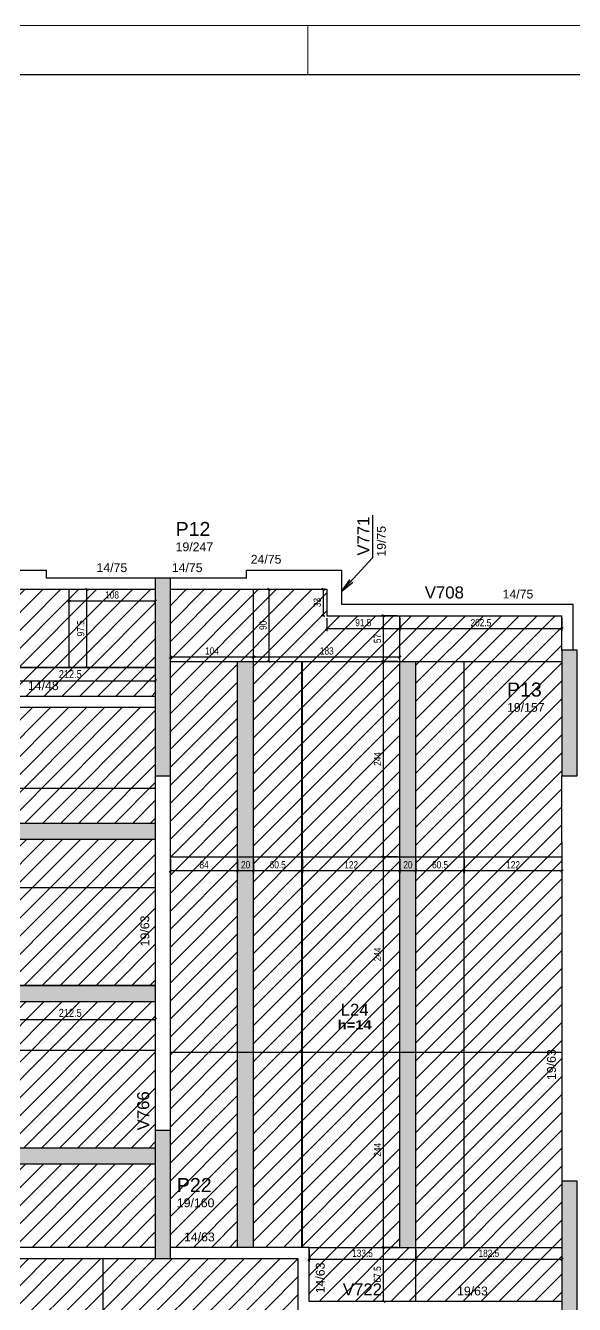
# Model space of a CAD drawing. Extents: x 4150 to 8661, y -614 to 3008.
# Drawn here: x 6053 to 6740, y 1410 to 3008 of the extents above; entities that cross this region are included whole.
import ezdxf

# ---------------------------------------------------------------- set-up
doc = ezdxf.new("R2010")
doc.units = 0
doc.header["$PDMODE"] = 34
for name, color, linetype in [('COTA', 241, 'Continuous'), ('MTH-COTAS7', 31, 'Continuous'), ('MTH-DIM-PILAR', 3, 'Continuous'), ('MTH-DIM-VIGA', 3, 'Continuous'), ('MTH-FACE-VIGA', 7, 'Continuous'), ('MTH-PILAR-SEGUE', 5, 'Continuous'), ('MTH-SOMBRA25', 253, 'Continuous'), ('MTH-TIT1-PILAR', 5, 'Continuous'), ('MTH-TIT1-VIGA', 5, 'Continuous'), ('MTH-TXT-NEGRITO', 5, 'Continuous'), ('Painéis', 200, 'Continuous')]:
    doc.layers.add(name, color=color, linetype=linetype)
doc.layers.add('FOLHA', color=255, linetype='Continuous', lineweight=5)
doc.layers.add('Hachura', color=251, linetype='Continuous', lineweight=9)
doc.styles.add('COTA TECNICA', font='techl___.ttf', dxfattribs={"height": 10})
doc.styles.add('COTA TECNICA-50', font='techl___.ttf', dxfattribs={"height": 9})
doc.styles.add('TQS_ARIAL', font='arial.ttf')
doc.styles.add('TQS_ARIAL_BLACK', font='ariblk.ttf')
doc.dimstyles.new('COTA PAINEL-50', dxfattribs={"dimtxt": 9, "dimasz": 3, "dimexe": 3, "dimexo": 3, "dimgap": 3, "dimtad": 1, "dimdec": 1, "dimzin": 12, "dimdsep": 46, "dimtxsty": 'COTA TECNICA-50', "dimblk1": 'OBLIQUE', "dimblk2": 'OBLIQUE', "dimsah": 1, "dimcen": 0.9, "dimclrd": 4, "dimclre": 4, "dimclrt": 240, "dimadec": 1, "dimazin": 3, "dimtfac": 1, "dimtdec": 1, "dimtmove": 0, "dimatfit": 3, "dimfxl": 1, "dimtolj": 1, "dimtzin": 12, "dimarcsym": 0})
doc.dimstyles.new('PAINEL', dxfattribs={"dimtxt": 10, "dimasz": 3, "dimexe": 3, "dimexo": 3, "dimgap": 3, "dimtad": 1, "dimdec": 1, "dimzin": 12, "dimdsep": 46, "dimtxsty": 'COTA TECNICA', "dimblk1": 'OBLIQUE', "dimblk2": 'OBLIQUE', "dimsah": 1, "dimcen": 0.9, "dimclrd": 4, "dimclre": 4, "dimclrt": 240, "dimadec": 1, "dimazin": 3, "dimtfac": 1, "dimtdec": 1, "dimtmove": 0, "dimatfit": 3, "dimfxl": 1, "dimtolj": 1, "dimtzin": 12, "dimarcsym": 0})

# ---------------------------------------------------------------- blocks, each defined once
blk = doc.blocks.new('_Oblique')
at = {"color": 0, "linetype": 'ByBlock', "lineweight": -2}
blk.add_line((-0.5, -0.5), (0.5, 0.5), dxfattribs=at)
blk = doc.blocks.new('*D1550')
at = {"layer": 'COTA', "color": 4, "lineweight": -2, "transparency": 16777216}
for p, q in [((6003.1, 1785), (6003.1, 1763.3)), ((6215.6, 1785), (6215.6, 1763.3)), ((6003.1, 1766.3), (6215.6, 1766.3))]:
    blk.add_line(p, q, dxfattribs=at)
at = {"layer": 'Defpoints', "color": 0, "transparency": 16777216}
for p in [(6003.1, 1788), (6215.6, 1788), (6215.6, 1766.3)]:
    blk.add_point(p, dxfattribs=at)
at = {"layer": 'COTA', "color": 4, "lineweight": -2, "transparency": 16777216, "xscale": 3, "yscale": 3, "zscale": 3, "rotation": 180}
blk.add_blockref('_Oblique', (6003.1, 1766.3), dxfattribs=at)
at = {"layer": 'COTA', "color": 4, "lineweight": -2, "transparency": 16777216, "xscale": 3, "yscale": 3, "zscale": 3}
blk.add_blockref('_Oblique', (6215.6, 1766.3), dxfattribs=at)
at = {"layer": 'COTA', "color": 240, "transparency": 16777216, "insert": (6109.3, 1774.4), "char_height": 10, "attachment_point": 5, "style": 'COTA TECNICA'}
blk.add_mtext('\\A1;212.5', dxfattribs=at)
blk = doc.blocks.new('*D1545')
at = {"layer": 'COTA', "color": 4, "lineweight": -2, "transparency": 16777216}
for p, q in [((6107.6, 2300.5), (6107.6, 2285.8)), ((6215.6, 2300.5), (6215.6, 2285.8)), ((6215.6, 2288.8), (6107.6, 2288.8))]:
    blk.add_line(p, q, dxfattribs=at)
at = {"layer": 'Defpoints', "color": 0, "transparency": 16777216}
for p in [(6107.6, 2303.5), (6215.6, 2303.5), (6107.6, 2288.8)]:
    blk.add_point(p, dxfattribs=at)
at = {"layer": 'COTA', "color": 4, "lineweight": -2, "transparency": 16777216, "xscale": 3, "yscale": 3, "zscale": 3, "rotation": 180}
blk.add_blockref('_Oblique', (6107.6, 2288.8), dxfattribs=at)
at = {"layer": 'COTA', "color": 4, "lineweight": -2, "transparency": 16777216, "xscale": 3, "yscale": 3, "zscale": 3}
blk.add_blockref('_Oblique', (6215.6, 2288.8), dxfattribs=at)
at = {"layer": 'COTA', "color": 240, "transparency": 16777216, "insert": (6161.6, 2296.5), "char_height": 9, "attachment_point": 5, "style": 'COTA TECNICA-50'}
blk.add_mtext('\\A1;108', dxfattribs=at)
blk = doc.blocks.new('*D1546')
at = {"layer": 'COTA', "color": 4, "lineweight": -2, "transparency": 16777216}
for p, q in [((6110.6, 2303.5), (6133.1, 2303.5)), ((6130.1, 2206), (6130.1, 2303.5)), ((6110.6, 2206), (6133.1, 2206))]:
    blk.add_line(p, q, dxfattribs=at)
at = {"layer": 'Defpoints', "color": 0, "transparency": 16777216}
for p in [(6107.6, 2303.5), (6130.1, 2303.5), (6107.6, 2206)]:
    blk.add_point(p, dxfattribs=at)
at = {"layer": 'COTA', "color": 4, "lineweight": -2, "transparency": 16777216, "xscale": 3, "yscale": 3, "zscale": 3}
for p, rotation in [((6130.1, 2303.5), 90), ((6130.1, 2206), 270)]:
    blk.add_blockref('_Oblique', p, dxfattribs=dict(at, rotation=rotation))
at = {"layer": 'COTA', "color": 240, "transparency": 16777216, "insert": (6122.5, 2254.8), "char_height": 9, "attachment_point": 5, "rotation": 90, "style": 'COTA TECNICA-50'}
blk.add_mtext('\\A1;97.5', dxfattribs=at)
blk = doc.blocks.new('*D1555')
at = {"layer": 'COTA', "color": 4, "lineweight": -2, "transparency": 16777216}
for p, q in [((6003.1, 2202.5), (6003.1, 2186.3)), ((6003.1, 2189.3), (6215.6, 2189.3)), ((6215.6, 2202.5), (6215.6, 2186.3))]:
    blk.add_line(p, q, dxfattribs=at)
at = {"layer": 'Defpoints', "color": 0, "transparency": 16777216}
for p in [(6003.1, 2205.5), (6215.6, 2205.5), (6215.6, 2189.3)]:
    blk.add_point(p, dxfattribs=at)
at = {"layer": 'COTA', "color": 4, "lineweight": -2, "transparency": 16777216, "xscale": 3, "yscale": 3, "zscale": 3, "rotation": 180}
blk.add_blockref('_Oblique', (6003.1, 2189.3), dxfattribs=at)
at = {"layer": 'COTA', "color": 4, "lineweight": -2, "transparency": 16777216, "xscale": 3, "yscale": 3, "zscale": 3}
blk.add_blockref('_Oblique', (6215.6, 2189.3), dxfattribs=at)
at = {"layer": 'COTA', "color": 240, "transparency": 16777216, "insert": (6109.3, 2197.5), "char_height": 10, "attachment_point": 5, "style": 'COTA TECNICA'}
blk.add_mtext('\\A1;212.5', dxfattribs=at)
blk = doc.blocks.new('*D1570')
at = {"layer": 'COTA', "color": 4, "lineweight": -2, "transparency": 16777216}
for p, q in [((6602.1, 1966.5), (6602.1, 1948.8)), ((6724.1, 1966.5), (6724.1, 1948.8)), ((6724.1, 1951.8), (6602.1, 1951.8))]:
    blk.add_line(p, q, dxfattribs=at)
at = {"layer": 'Defpoints', "color": 0, "transparency": 16777216}
for p in [(6602.1, 1969.5), (6724.1, 1969.5), (6602.1, 1951.8)]:
    blk.add_point(p, dxfattribs=at)
at = {"layer": 'COTA', "color": 4, "lineweight": -2, "transparency": 16777216, "xscale": 3, "yscale": 3, "zscale": 3, "rotation": 180}
blk.add_blockref('_Oblique', (6602.1, 1951.8), dxfattribs=at)
at = {"layer": 'COTA', "color": 4, "lineweight": -2, "transparency": 16777216, "xscale": 3, "yscale": 3, "zscale": 3}
blk.add_blockref('_Oblique', (6724.1, 1951.8), dxfattribs=at)
at = {"layer": 'COTA', "color": 240, "transparency": 16777216, "insert": (6663.1, 1959.4), "char_height": 9, "attachment_point": 5, "style": 'COTA TECNICA-50'}
blk.add_mtext('\\A1;122', dxfattribs=at)
blk = doc.blocks.new('*D1571')
at = {"layer": 'COTA', "color": 4, "lineweight": -2, "transparency": 16777216}
for p, q in [((6541.6, 1966.5), (6541.6, 1948.8)), ((6602.1, 1966.5), (6602.1, 1948.8)), ((6602.1, 1951.8), (6541.6, 1951.8))]:
    blk.add_line(p, q, dxfattribs=at)
at = {"layer": 'Defpoints', "color": 0, "transparency": 16777216}
for p in [(6541.6, 1969.5), (6602.1, 1969.5), (6541.6, 1951.8)]:
    blk.add_point(p, dxfattribs=at)
at = {"layer": 'COTA', "color": 4, "lineweight": -2, "transparency": 16777216, "xscale": 3, "yscale": 3, "zscale": 3, "rotation": 180}
blk.add_blockref('_Oblique', (6541.6, 1951.8), dxfattribs=at)
at = {"layer": 'COTA', "color": 4, "lineweight": -2, "transparency": 16777216, "xscale": 3, "yscale": 3, "zscale": 3}
blk.add_blockref('_Oblique', (6602.1, 1951.8), dxfattribs=at)
at = {"layer": 'COTA', "color": 240, "transparency": 16777216, "insert": (6571.8, 1959.4), "char_height": 9, "attachment_point": 5, "style": 'COTA TECNICA-50'}
blk.add_mtext('\\A1;60.5', dxfattribs=at)
blk = doc.blocks.new('*D1572')
at = {"layer": 'COTA', "color": 4, "lineweight": -2, "transparency": 16777216}
for p, q in [((6521.6, 1966.5), (6521.6, 1948.8)), ((6541.6, 1966.5), (6541.6, 1948.8)), ((6541.6, 1951.8), (6521.6, 1951.8))]:
    blk.add_line(p, q, dxfattribs=at)
at = {"layer": 'Defpoints', "color": 0, "transparency": 16777216}
for p in [(6521.6, 1969.5), (6541.6, 1969.5), (6521.6, 1951.8)]:
    blk.add_point(p, dxfattribs=at)
at = {"layer": 'COTA', "color": 4, "lineweight": -2, "transparency": 16777216, "xscale": 3, "yscale": 3, "zscale": 3, "rotation": 180}
blk.add_blockref('_Oblique', (6521.6, 1951.8), dxfattribs=at)
at = {"layer": 'COTA', "color": 4, "lineweight": -2, "transparency": 16777216, "xscale": 3, "yscale": 3, "zscale": 3}
blk.add_blockref('_Oblique', (6541.6, 1951.8), dxfattribs=at)
at = {"layer": 'COTA', "color": 240, "transparency": 16777216, "insert": (6531.6, 1959.4), "char_height": 9, "attachment_point": 5, "style": 'COTA TECNICA-50'}
blk.add_mtext('\\A1;20', dxfattribs=at)
blk = doc.blocks.new('*D1573')
at = {"layer": 'COTA', "color": 4, "lineweight": -2, "transparency": 16777216}
for p, q in [((6399.6, 1966.5), (6399.6, 1948.8)), ((6521.6, 1966.5), (6521.6, 1948.8)), ((6521.6, 1951.8), (6399.6, 1951.8))]:
    blk.add_line(p, q, dxfattribs=at)
at = {"layer": 'Defpoints', "color": 0, "transparency": 16777216}
for p in [(6399.6, 1969.5), (6521.6, 1969.5), (6399.6, 1951.8)]:
    blk.add_point(p, dxfattribs=at)
at = {"layer": 'COTA', "color": 4, "lineweight": -2, "transparency": 16777216, "xscale": 3, "yscale": 3, "zscale": 3, "rotation": 180}
blk.add_blockref('_Oblique', (6399.6, 1951.8), dxfattribs=at)
at = {"layer": 'COTA', "color": 4, "lineweight": -2, "transparency": 16777216, "xscale": 3, "yscale": 3, "zscale": 3}
blk.add_blockref('_Oblique', (6521.6, 1951.8), dxfattribs=at)
at = {"layer": 'COTA', "color": 240, "transparency": 16777216, "insert": (6460.6, 1959.4), "char_height": 9, "attachment_point": 5, "style": 'COTA TECNICA-50'}
blk.add_mtext('\\A1;122', dxfattribs=at)
blk = doc.blocks.new('*D1574')
at = {"layer": 'COTA', "color": 4, "lineweight": -2, "transparency": 16777216}
for p, q in [((6338.6, 1966.5), (6338.6, 1948.8)), ((6399.1, 1966.5), (6399.1, 1948.8)), ((6399.1, 1951.8), (6338.6, 1951.8))]:
    blk.add_line(p, q, dxfattribs=at)
at = {"layer": 'Defpoints', "color": 0, "transparency": 16777216}
for p in [(6338.6, 1969.5), (6399.1, 1969.5), (6338.6, 1951.8)]:
    blk.add_point(p, dxfattribs=at)
at = {"layer": 'COTA', "color": 4, "lineweight": -2, "transparency": 16777216, "xscale": 3, "yscale": 3, "zscale": 3, "rotation": 180}
blk.add_blockref('_Oblique', (6338.6, 1951.8), dxfattribs=at)
at = {"layer": 'COTA', "color": 4, "lineweight": -2, "transparency": 16777216, "xscale": 3, "yscale": 3, "zscale": 3}
blk.add_blockref('_Oblique', (6399.1, 1951.8), dxfattribs=at)
at = {"layer": 'COTA', "color": 240, "transparency": 16777216, "insert": (6368.8, 1959.4), "char_height": 9, "attachment_point": 5, "style": 'COTA TECNICA-50'}
blk.add_mtext('\\A1;60.5', dxfattribs=at)
blk = doc.blocks.new('*D1575')
at = {"layer": 'COTA', "color": 4, "lineweight": -2, "transparency": 16777216}
for p, q in [((6318.6, 1966.5), (6318.6, 1948.8)), ((6338.6, 1966.5), (6338.6, 1948.8)), ((6338.6, 1951.8), (6318.6, 1951.8))]:
    blk.add_line(p, q, dxfattribs=at)
at = {"layer": 'Defpoints', "color": 0, "transparency": 16777216}
for p in [(6318.6, 1969.5), (6338.6, 1969.5), (6318.6, 1951.8)]:
    blk.add_point(p, dxfattribs=at)
at = {"layer": 'COTA', "color": 4, "lineweight": -2, "transparency": 16777216, "xscale": 3, "yscale": 3, "zscale": 3, "rotation": 180}
blk.add_blockref('_Oblique', (6318.6, 1951.8), dxfattribs=at)
at = {"layer": 'COTA', "color": 4, "lineweight": -2, "transparency": 16777216, "xscale": 3, "yscale": 3, "zscale": 3}
blk.add_blockref('_Oblique', (6338.6, 1951.8), dxfattribs=at)
at = {"layer": 'COTA', "color": 240, "transparency": 16777216, "insert": (6328.6, 1959.4), "char_height": 9, "attachment_point": 5, "style": 'COTA TECNICA-50'}
blk.add_mtext('\\A1;20', dxfattribs=at)
blk = doc.blocks.new('*D1576')
at = {"layer": 'COTA', "color": 4, "lineweight": -2, "transparency": 16777216}
for p, q in [((6234.6, 1966.5), (6234.6, 1948.8)), ((6318.6, 1966.5), (6318.6, 1948.8)), ((6318.6, 1951.8), (6234.6, 1951.8))]:
    blk.add_line(p, q, dxfattribs=at)
at = {"layer": 'Defpoints', "color": 0, "transparency": 16777216}
for p in [(6234.6, 1969.5), (6318.6, 1969.5), (6234.6, 1951.8)]:
    blk.add_point(p, dxfattribs=at)
at = {"layer": 'COTA', "color": 4, "lineweight": -2, "transparency": 16777216, "xscale": 3, "yscale": 3, "zscale": 3, "rotation": 180}
blk.add_blockref('_Oblique', (6234.6, 1951.8), dxfattribs=at)
at = {"layer": 'COTA', "color": 4, "lineweight": -2, "transparency": 16777216, "xscale": 3, "yscale": 3, "zscale": 3}
blk.add_blockref('_Oblique', (6318.6, 1951.8), dxfattribs=at)
at = {"layer": 'COTA', "color": 240, "transparency": 16777216, "insert": (6276.6, 1959.4), "char_height": 9, "attachment_point": 5, "style": 'COTA TECNICA-50'}
blk.add_mtext('\\A1;84', dxfattribs=at)
blk = doc.blocks.new('*D1577')
at = {"layer": 'COTA', "color": 4, "lineweight": -2, "transparency": 16777216}
for p, q in [((6430.1, 2267.5), (6430.1, 2251.2)), ((6521.6, 2254.2), (6430.1, 2254.2)), ((6521.6, 2267.5), (6521.6, 2251.2))]:
    blk.add_line(p, q, dxfattribs=at)
at = {"layer": 'Defpoints', "color": 0, "transparency": 16777216}
for p in [(6430.1, 2270.5), (6521.6, 2270.5), (6430.1, 2254.2)]:
    blk.add_point(p, dxfattribs=at)
at = {"layer": 'COTA', "color": 4, "lineweight": -2, "transparency": 16777216, "xscale": 3, "yscale": 3, "zscale": 3, "rotation": 180}
blk.add_blockref('_Oblique', (6430.1, 2254.2), dxfattribs=at)
at = {"layer": 'COTA', "color": 4, "lineweight": -2, "transparency": 16777216, "xscale": 3, "yscale": 3, "zscale": 3}
blk.add_blockref('_Oblique', (6521.6, 2254.2), dxfattribs=at)
at = {"layer": 'COTA', "color": 240, "transparency": 16777216, "insert": (6475.8, 2261.9), "char_height": 9, "attachment_point": 5, "style": 'COTA TECNICA-50'}
blk.add_mtext('\\A1;91.5', dxfattribs=at)
blk = doc.blocks.new('*D1578')
at = {"layer": 'COTA', "color": 4, "lineweight": -2, "transparency": 16777216}
for p, q in [((6427.1, 2303.5), (6422.9, 2303.5)), ((6425.9, 2270.5), (6425.9, 2303.5)), ((6427.1, 2270.5), (6422.9, 2270.5))]:
    blk.add_line(p, q, dxfattribs=at)
at = {"layer": 'Defpoints', "color": 0, "transparency": 16777216}
for p in [(6425.9, 2303.5), (6430.1, 2303.5), (6430.1, 2270.5)]:
    blk.add_point(p, dxfattribs=at)
at = {"layer": 'COTA', "color": 4, "lineweight": -2, "transparency": 16777216, "xscale": 3, "yscale": 3, "zscale": 3}
for p, rotation in [((6425.9, 2303.5), 90), ((6425.9, 2270.5), 270)]:
    blk.add_blockref('_Oblique', p, dxfattribs=dict(at, rotation=rotation))
at = {"layer": 'COTA', "color": 240, "transparency": 16777216, "insert": (6418.2, 2287), "char_height": 9, "attachment_point": 5, "rotation": 90, "style": 'COTA TECNICA-50'}
blk.add_mtext('\\A1;33', dxfattribs=at)
blk = doc.blocks.new('*D1579')
at = {"layer": 'COTA', "color": 4, "lineweight": -2, "transparency": 16777216}
for p, q in [((6521.6, 2267.5), (6521.6, 2251.2)), ((6724.1, 2254.2), (6521.6, 2254.2)), ((6724.1, 2267.5), (6724.1, 2251.2))]:
    blk.add_line(p, q, dxfattribs=at)
at = {"layer": 'Defpoints', "color": 0, "transparency": 16777216}
for p in [(6521.6, 2270.5), (6724.1, 2270.5), (6521.6, 2254.2)]:
    blk.add_point(p, dxfattribs=at)
at = {"layer": 'COTA', "color": 4, "lineweight": -2, "transparency": 16777216, "xscale": 3, "yscale": 3, "zscale": 3, "rotation": 180}
blk.add_blockref('_Oblique', (6521.6, 2254.2), dxfattribs=at)
at = {"layer": 'COTA', "color": 4, "lineweight": -2, "transparency": 16777216, "xscale": 3, "yscale": 3, "zscale": 3}
blk.add_blockref('_Oblique', (6724.1, 2254.2), dxfattribs=at)
at = {"layer": 'COTA', "color": 240, "transparency": 16777216, "insert": (6622.8, 2261.8), "char_height": 9, "attachment_point": 5, "style": 'COTA TECNICA-50'}
blk.add_mtext('\\A1;202.5', dxfattribs=at)
blk = doc.blocks.new('*D1580')
at = {"layer": 'COTA', "color": 4, "lineweight": -2, "transparency": 16777216}
for p, q in [((6518.6, 1481.5), (6498.1, 1481.5)), ((6501.1, 1414), (6501.1, 1481.5)), ((6538.6, 1414), (6498.1, 1414))]:
    blk.add_line(p, q, dxfattribs=at)
at = {"layer": 'Defpoints', "color": 0, "transparency": 16777216}
for p in [(6501.1, 1481.5), (6521.6, 1481.5), (6541.6, 1414)]:
    blk.add_point(p, dxfattribs=at)
at = {"layer": 'COTA', "color": 4, "lineweight": -2, "transparency": 16777216, "xscale": 3, "yscale": 3, "zscale": 3}
for p, rotation in [((6501.1, 1481.5), 90), ((6501.1, 1414), 270)]:
    blk.add_blockref('_Oblique', p, dxfattribs=dict(at, rotation=rotation))
at = {"layer": 'COTA', "color": 240, "transparency": 16777216, "insert": (6493.5, 1447.8), "char_height": 9, "attachment_point": 5, "rotation": 90, "style": 'COTA TECNICA-50'}
blk.add_mtext('\\A1;67.5', dxfattribs=at)
blk = doc.blocks.new('*D1581')
at = {"layer": 'COTA', "color": 4, "lineweight": -2, "transparency": 16777216}
for p, q in [((6502, 1725.5), (6498.1, 1725.5)), ((6501.1, 1481.5), (6501.1, 1725.5)), ((6518.6, 1481.5), (6498.1, 1481.5))]:
    blk.add_line(p, q, dxfattribs=at)
at = {"layer": 'Defpoints', "color": 0, "transparency": 16777216}
for p in [(6501.1, 1725.5), (6505, 1725.5), (6521.6, 1481.5)]:
    blk.add_point(p, dxfattribs=at)
at = {"layer": 'COTA', "color": 4, "lineweight": -2, "transparency": 16777216, "xscale": 3, "yscale": 3, "zscale": 3}
for p, rotation in [((6501.1, 1725.5), 90), ((6501.1, 1481.5), 270)]:
    blk.add_blockref('_Oblique', p, dxfattribs=dict(at, rotation=rotation))
at = {"layer": 'COTA', "color": 240, "transparency": 16777216, "insert": (6493.5, 1603.5), "char_height": 9, "attachment_point": 5, "rotation": 90, "style": 'COTA TECNICA-50'}
blk.add_mtext('\\A1;244', dxfattribs=at)
blk = doc.blocks.new('*D1582')
at = {"layer": 'COTA', "color": 4, "lineweight": -2, "transparency": 16777216}
for p, q in [((6518.6, 1969.5), (6498.1, 1969.5)), ((6501.1, 1725.5), (6501.1, 1969.5)), ((6502, 1725.5), (6498.1, 1725.5))]:
    blk.add_line(p, q, dxfattribs=at)
at = {"layer": 'Defpoints', "color": 0, "transparency": 16777216}
for p in [(6501.1, 1969.5), (6521.6, 1969.5), (6505, 1725.5)]:
    blk.add_point(p, dxfattribs=at)
at = {"layer": 'COTA', "color": 4, "lineweight": -2, "transparency": 16777216, "xscale": 3, "yscale": 3, "zscale": 3}
for p, rotation in [((6501.1, 1969.5), 90), ((6501.1, 1725.5), 270)]:
    blk.add_blockref('_Oblique', p, dxfattribs=dict(at, rotation=rotation))
at = {"layer": 'COTA', "color": 240, "transparency": 16777216, "insert": (6493.5, 1847.5), "char_height": 9, "attachment_point": 5, "rotation": 90, "style": 'COTA TECNICA-50'}
blk.add_mtext('\\A1;244', dxfattribs=at)
blk = doc.blocks.new('*D1583')
at = {"layer": 'COTA', "color": 4, "lineweight": -2, "transparency": 16777216}
for p, q in [((6518.6, 2213.5), (6498.1, 2213.5)), ((6501.1, 1969.5), (6501.1, 2213.5)), ((6518.6, 1969.5), (6498.1, 1969.5))]:
    blk.add_line(p, q, dxfattribs=at)
at = {"layer": 'Defpoints', "color": 0, "transparency": 16777216}
for p in [(6501.1, 2213.5), (6521.6, 2213.5), (6521.6, 1969.5)]:
    blk.add_point(p, dxfattribs=at)
at = {"layer": 'COTA', "color": 4, "lineweight": -2, "transparency": 16777216, "xscale": 3, "yscale": 3, "zscale": 3}
for p, rotation in [((6501.1, 2213.5), 90), ((6501.1, 1969.5), 270)]:
    blk.add_blockref('_Oblique', p, dxfattribs=dict(at, rotation=rotation))
at = {"layer": 'COTA', "color": 240, "transparency": 16777216, "insert": (6493.5, 2091.5), "char_height": 9, "attachment_point": 5, "rotation": 90, "style": 'COTA TECNICA-50'}
blk.add_mtext('\\A1;244', dxfattribs=at)
blk = doc.blocks.new('*D1584')
at = {"layer": 'COTA', "color": 4, "lineweight": -2, "transparency": 16777216}
for p, q in [((6518.6, 2270.5), (6498.1, 2270.5)), ((6501.1, 2213.5), (6501.1, 2270.5)), ((6518.6, 2213.5), (6498.1, 2213.5))]:
    blk.add_line(p, q, dxfattribs=at)
at = {"layer": 'Defpoints', "color": 0, "transparency": 16777216}
for p in [(6501.1, 2270.5), (6521.6, 2270.5), (6521.6, 2213.5)]:
    blk.add_point(p, dxfattribs=at)
at = {"layer": 'COTA', "color": 4, "lineweight": -2, "transparency": 16777216, "xscale": 3, "yscale": 3, "zscale": 3}
for p, rotation in [((6501.1, 2270.5), 90), ((6501.1, 2213.5), 270)]:
    blk.add_blockref('_Oblique', p, dxfattribs=dict(at, rotation=rotation))
at = {"layer": 'COTA', "color": 240, "transparency": 16777216, "insert": (6493.5, 2242), "char_height": 9, "attachment_point": 5, "rotation": 90, "style": 'COTA TECNICA-50'}
blk.add_mtext('\\A1;57', dxfattribs=at)
blk = doc.blocks.new('*D1585')
at = {"layer": 'COTA', "color": 4, "lineweight": -2, "transparency": 16777216}
for p, q in [((6541.6, 1478.5), (6541.6, 1463.5)), ((6724.1, 1478.5), (6724.1, 1463.5)), ((6724.1, 1466.5), (6541.6, 1466.5))]:
    blk.add_line(p, q, dxfattribs=at)
at = {"layer": 'Defpoints', "color": 0, "transparency": 16777216}
for p in [(6541.6, 1481.5), (6724.1, 1481.5), (6541.6, 1466.5)]:
    blk.add_point(p, dxfattribs=at)
at = {"layer": 'COTA', "color": 4, "lineweight": -2, "transparency": 16777216, "xscale": 3, "yscale": 3, "zscale": 3, "rotation": 180}
blk.add_blockref('_Oblique', (6541.6, 1466.5), dxfattribs=at)
at = {"layer": 'COTA', "color": 4, "lineweight": -2, "transparency": 16777216, "xscale": 3, "yscale": 3, "zscale": 3}
blk.add_blockref('_Oblique', (6724.1, 1466.5), dxfattribs=at)
at = {"layer": 'COTA', "color": 240, "transparency": 16777216, "insert": (6632.8, 1474.1), "char_height": 9, "attachment_point": 5, "style": 'COTA TECNICA-50'}
blk.add_mtext('\\A1;182.5', dxfattribs=at)
blk = doc.blocks.new('*D1566')
at = {"layer": 'COTA', "color": 4, "lineweight": -2, "transparency": 16777216}
for p, q in [((6408.1, 1478.5), (6408.1, 1463.5)), ((6541.6, 1478.5), (6541.6, 1463.5)), ((6541.6, 1466.5), (6408.1, 1466.5))]:
    blk.add_line(p, q, dxfattribs=at)
at = {"layer": 'Defpoints', "color": 0, "transparency": 16777216}
for p in [(6408.1, 1481.5), (6541.6, 1481.5), (6408.1, 1466.5)]:
    blk.add_point(p, dxfattribs=at)
at = {"layer": 'COTA', "color": 4, "lineweight": -2, "transparency": 16777216, "xscale": 3, "yscale": 3, "zscale": 3, "rotation": 180}
blk.add_blockref('_Oblique', (6408.1, 1466.5), dxfattribs=at)
at = {"layer": 'COTA', "color": 4, "lineweight": -2, "transparency": 16777216, "xscale": 3, "yscale": 3, "zscale": 3}
blk.add_blockref('_Oblique', (6541.6, 1466.5), dxfattribs=at)
at = {"layer": 'COTA', "color": 240, "transparency": 16777216, "insert": (6474.8, 1474.1), "char_height": 9, "attachment_point": 5, "style": 'COTA TECNICA-50'}
blk.add_mtext('\\A1;133.5', dxfattribs=at)
blk = doc.blocks.new('*D1567')
at = {"layer": 'COTA', "color": 4, "lineweight": -2, "transparency": 16777216}
for p, q in [((6338.6, 2216.5), (6338.6, 2221.8)), ((6521.6, 2216.5), (6521.6, 2221.8)), ((6521.6, 2218.8), (6338.6, 2218.8))]:
    blk.add_line(p, q, dxfattribs=at)
at = {"layer": 'Defpoints', "color": 0, "transparency": 16777216}
for p in [(6338.6, 2218.8), (6338.6, 2213.5), (6521.6, 2213.5)]:
    blk.add_point(p, dxfattribs=at)
at = {"layer": 'COTA', "color": 4, "lineweight": -2, "transparency": 16777216, "xscale": 3, "yscale": 3, "zscale": 3, "rotation": 180}
blk.add_blockref('_Oblique', (6338.6, 2218.8), dxfattribs=at)
at = {"layer": 'COTA', "color": 4, "lineweight": -2, "transparency": 16777216, "xscale": 3, "yscale": 3, "zscale": 3}
blk.add_blockref('_Oblique', (6521.6, 2218.8), dxfattribs=at)
at = {"layer": 'COTA', "color": 240, "transparency": 16777216, "insert": (6430.1, 2226.5), "char_height": 9, "attachment_point": 5, "style": 'COTA TECNICA-50'}
blk.add_mtext('\\A1;183', dxfattribs=at)
blk = doc.blocks.new('*D1568')
at = {"layer": 'COTA', "color": 4, "lineweight": -2, "transparency": 16777216}
for p, q in [((6234.6, 2216.5), (6234.6, 2221.8)), ((6338.6, 2216.5), (6338.6, 2221.8)), ((6338.6, 2218.8), (6234.6, 2218.8))]:
    blk.add_line(p, q, dxfattribs=at)
at = {"layer": 'Defpoints', "color": 0, "transparency": 16777216}
for p in [(6234.6, 2218.8), (6234.6, 2213.5), (6338.6, 2213.5)]:
    blk.add_point(p, dxfattribs=at)
at = {"layer": 'COTA', "color": 4, "lineweight": -2, "transparency": 16777216, "xscale": 3, "yscale": 3, "zscale": 3, "rotation": 180}
blk.add_blockref('_Oblique', (6234.6, 2218.8), dxfattribs=at)
at = {"layer": 'COTA', "color": 4, "lineweight": -2, "transparency": 16777216, "xscale": 3, "yscale": 3, "zscale": 3}
blk.add_blockref('_Oblique', (6338.6, 2218.8), dxfattribs=at)
at = {"layer": 'COTA', "color": 240, "transparency": 16777216, "insert": (6286.6, 2226.4), "char_height": 9, "attachment_point": 5, "style": 'COTA TECNICA-50'}
blk.add_mtext('\\A1;104', dxfattribs=at)
blk = doc.blocks.new('*D1569')
at = {"layer": 'COTA', "color": 4, "lineweight": -2, "transparency": 16777216}
for p, q in [((6341.6, 2303.5), (6361, 2303.5)), ((6358, 2213.5), (6358, 2303.5)), ((6341.6, 2213.5), (6361, 2213.5))]:
    blk.add_line(p, q, dxfattribs=at)
at = {"layer": 'Defpoints', "color": 0, "transparency": 16777216}
for p in [(6338.6, 2303.5), (6358, 2303.5), (6338.6, 2213.5)]:
    blk.add_point(p, dxfattribs=at)
at = {"layer": 'COTA', "color": 4, "lineweight": -2, "transparency": 16777216, "xscale": 3, "yscale": 3, "zscale": 3}
for p, rotation in [((6358, 2303.5), 90), ((6358, 2213.5), 270)]:
    blk.add_blockref('_Oblique', p, dxfattribs=dict(at, rotation=rotation))
at = {"layer": 'COTA', "color": 240, "transparency": 16777216, "insert": (6350.4, 2258.5), "char_height": 9, "attachment_point": 5, "rotation": 90, "style": 'COTA TECNICA-50'}
blk.add_mtext('\\A1;90', dxfattribs=at)

msp = doc.modelspace()

# ---------------------------------------------------------------- hatches: boundary and pattern name
at = {"layer": 'Hachura', "linetype": 'ByBlock'}
h = msp.add_hatch(dxfattribs=at)
h.set_pattern_fill('ANSI31', color=256, scale=5)
h.paths.add_polyline_path([(5514.57, 2270.55), (5514.57, 2206.05), (5758.57, 2206.05), (5758.57, 2270.55)])
h.paths.add_polyline_path([(5758.57, 2170.15), (5758.57, 2205.55), (5514.57, 2205.55), (5514.57, 2170.15)])
h.paths.add_polyline_path([(5759.07, 2205.55), (5759.07, 2170.15), (6003.07, 2170.15), (6003.07, 2205.55)])
h.paths.add_polyline_path([(5759.07, 2270.55), (5759.07, 2206.05), (5985.57, 2206.05), (5985.57, 2237.55), (5960.57, 2237.55), (5960.57, 2270.55)])
h.paths.add_polyline_path([(6107.57, 2303.55), (5985.57, 2303.55), (5985.57, 2237.55), (5985.57, 2206.05), (6107.57, 2206.05)])
h.paths.add_polyline_path([(6003.07, 2205.55), (6003.07, 2170.15), (6215.57, 2170.15), (6215.57, 2205.55)])
h.paths.add_polyline_path([(6215.57, 2303.55), (6107.57, 2303.55), (6107.57, 2206.05), (6215.57, 2206.05)])
h = msp.add_hatch(dxfattribs=at)
h.set_pattern_fill('ANSI31', color=256, scale=5)
h.paths.add_polyline_path([(6234.57, 2303.55), (6234.57, 2213.55), (6338.57, 2213.55), (6338.57, 2303.55)])
h.paths.add_polyline_path([(6318.57, 2213.55), (6234.57, 2213.55), (6234.57, 2070.55), (6234.57, 1969.55), (6318.57, 1969.55)])
h.paths.add_polyline_path([(6399.07, 2213.55), (6338.57, 2213.55), (6338.57, 1969.55), (6399.07, 1969.55)])
h.paths.add_polyline_path([(6521.57, 2213.55), (6521.57, 2270.55), (6449.07, 2270.55), (6430.07, 2270.55), (6430.07, 2284.55), (6430.07, 2303.55), (6338.57, 2303.55), (6338.57, 2213.55)])
h.paths.add_polyline_path([(6521.57, 2213.55), (6399.57, 2213.55), (6399.57, 1969.55), (6521.57, 1969.55)])
h.paths.add_polyline_path([(6724.07, 2213.55), (6724.07, 2227.55), (6724.07, 2270.55), (6521.57, 2270.55), (6521.57, 2213.55)])
h.paths.add_polyline_path([(6602.07, 2213.55), (6541.57, 2213.55), (6541.57, 1969.55), (6602.07, 1969.55)])
h.paths.add_polyline_path([(6724.07, 2213.55), (6602.07, 2213.55), (6602.07, 1969.55), (6724.07, 1969.55), (6724.07, 1987.55), (6724.07, 2070.55)])
h.paths.add_polyline_path([(6602.07, 1725.55), (6724.07, 1725.55), (6724.07, 1969.55), (6602.07, 1969.55)])
h.paths.add_polyline_path([(6541.57, 1725.55), (6602.07, 1725.55), (6602.07, 1969.55), (6541.57, 1969.55)])
h.paths.add_polyline_path([(6399.57, 1725.55), (6521.57, 1725.55), (6521.57, 1969.55), (6399.57, 1969.55)])
h.paths.add_polyline_path([(6399.07, 1969.55), (6338.57, 1969.55), (6338.57, 1725.55), (6399.07, 1725.55)])
h.paths.add_polyline_path([(6234.57, 1725.55), (6318.57, 1725.55), (6318.57, 1969.55), (6234.57, 1969.55)])
h.paths.add_polyline_path([(6234.57, 1627.55), (6234.57, 1481.55), (6318.57, 1481.55), (6318.57, 1725.55), (6234.57, 1725.55)])
h.paths.add_polyline_path([(6338.57, 1481.55), (6394.07, 1481.55), (6399.07, 1481.55), (6399.07, 1725.55), (6338.57, 1725.55)])
h.paths.add_polyline_path([(6399.57, 1725.55), (6399.57, 1481.55), (6408.07, 1481.55), (6521.57, 1481.55), (6521.57, 1725.55)])
h.paths.add_polyline_path([(6541.57, 1481.55), (6602.07, 1481.55), (6602.07, 1725.55), (6541.57, 1725.55)])
h.paths.add_polyline_path([(6602.07, 1481.55), (6724.07, 1481.55), (6724.07, 1564.05), (6724.07, 1725.55), (6602.07, 1725.55)])
h.paths.add_polyline_path([(6541.57, 1481.55), (6541.57, 1414.05), (6724.07, 1414.05), (6724.07, 1481.55)])
h.paths.add_polyline_path([(6541.57, 1481.55), (6408.07, 1481.55), (6408.07, 1467.55), (6408.07, 1414.05), (6541.57, 1414.05)])
at = {"layer": 'Hachura'}
h = msp.add_hatch(color=256, dxfattribs=at)
h.dxf.hatch_style = 1
h.paths.add_polyline_path([(6521.57, 1725.55), (6541.57, 1725.55), (6541.57, 1481.55), (6521.57, 1481.55)])
h.paths.add_polyline_path([(6521.57, 1969.55), (6541.57, 1969.55), (6541.57, 1725.55), (6521.57, 1725.55)])
h.paths.add_polyline_path([(6521.57, 2213.55), (6541.57, 2213.55), (6541.57, 1969.55), (6521.57, 1969.55)])
h.paths.add_polyline_path([(6318.57, 2213.55), (6338.57, 2213.55), (6338.57, 1969.55), (6318.57, 1969.55)])
h.paths.add_polyline_path([(6318.57, 1969.55), (6338.57, 1969.55), (6338.57, 1725.55), (6318.57, 1725.55)])
h.paths.add_polyline_path([(6318.57, 1725.55), (6338.57, 1725.55), (6338.57, 1481.55), (6318.57, 1481.55)])
at = {"layer": 'Hachura', "linetype": 'ByBlock'}
h = msp.add_hatch(dxfattribs=at)
h.set_pattern_fill('ANSI31', color=256, scale=5)
h.paths.add_polyline_path([(5758.57, 2055.15), (5758.57, 2156.15), (5514.57, 2156.15), (5514.57, 2070.55), (5514.57, 2055.15)])
h.paths.add_polyline_path([(6002.57, 2055.15), (6002.57, 2156.15), (5758.57, 2156.15), (5758.57, 2055.15)])
h.paths.add_polyline_path([(6003.07, 2156.15), (6003.07, 2055.15), (6215.57, 2055.15), (6215.57, 2070.55), (6215.57, 2156.15)])
h.paths.add_polyline_path([(6215.57, 2011.55), (6215.57, 2055.15), (6003.07, 2055.15), (6003.07, 2011.55)])
h.paths.add_polyline_path([(5758.57, 2055.15), (5758.57, 2011.55), (6002.57, 2011.55), (6002.57, 2055.15)])
h.paths.add_polyline_path([(5758.57, 2011.55), (5758.57, 2055.15), (5514.57, 2055.15), (5514.57, 2011.55)])
h.paths.add_polyline_path([(5514.57, 1991.55), (5514.57, 1931.05), (5758.57, 1931.05), (5758.57, 1991.55)])
h.paths.add_polyline_path([(5758.57, 1991.55), (5758.57, 1931.05), (6002.57, 1931.05), (6002.57, 1991.55)])
h.paths.add_polyline_path([(6003.07, 1991.55), (6003.07, 1931.05), (6215.57, 1931.05), (6215.57, 1991.55)])
h.paths.add_polyline_path([(6003.07, 1931.05), (6003.07, 1809.05), (6215.57, 1809.05), (6215.57, 1931.05)])
h.paths.add_polyline_path([(6002.57, 1931.05), (5758.57, 1931.05), (5758.57, 1809.05), (6002.57, 1809.05)])
h.paths.add_polyline_path([(5514.57, 1931.05), (5514.57, 1809.05), (5758.57, 1809.05), (5758.57, 1931.05)])
h.paths.add_polyline_path([(5514.57, 1788.55), (5514.57, 1728.05), (5758.57, 1728.05), (5758.57, 1788.55)])
h.paths.add_polyline_path([(5514.57, 1728.05), (5514.57, 1627.55), (5514.57, 1606.05), (5758.57, 1606.05), (5758.57, 1728.05)])
h.paths.add_polyline_path([(5758.57, 1728.05), (5758.57, 1606.05), (6002.57, 1606.05), (6002.57, 1728.05)])
h.paths.add_polyline_path([(5758.57, 1586.05), (5758.57, 1481.55), (6002.57, 1481.55), (6002.57, 1586.05)])
h.paths.add_polyline_path([(5758.57, 1481.55), (5758.57, 1586.05), (5514.57, 1586.05), (5514.57, 1481.55)])
h.paths.add_polyline_path([(6003.07, 1586.05), (6003.07, 1481.55), (6215.57, 1481.55), (6215.57, 1586.05)])
h.paths.add_polyline_path([(6215.57, 1606.05), (6215.57, 1627.55), (6215.57, 1728.05), (6003.07, 1728.05), (6003.07, 1606.05)])
h.paths.add_polyline_path([(6215.57, 1728.05), (6215.57, 1788.55), (6003.07, 1788.55), (6003.07, 1728.05)])
at = {"layer": 'Hachura'}
h = msp.add_hatch(color=256, dxfattribs=at)
h.dxf.hatch_style = 1
h.paths.add_polyline_path([(5758.57, 1606.05), (5758.57, 1586.05), (5514.57, 1586.05), (5514.57, 1606.05)])
h.paths.add_polyline_path([(6002.57, 1606.05), (6002.57, 1586.05), (5758.57, 1586.05), (5758.57, 1606.05)])
h.paths.add_polyline_path([(6002.57, 1586.05), (6002.57, 1606.05), (6215.57, 1606.05), (6215.57, 1586.05)])
h.paths.add_polyline_path([(6215.57, 1808.55), (6215.57, 1788.55), (6002.57, 1788.55), (6002.57, 1808.55)])
h.paths.add_polyline_path([(6002.57, 1808.55), (6002.57, 1788.55), (5758.57, 1788.55), (5758.57, 1808.55)])
h.paths.add_polyline_path([(5758.57, 1808.55), (5758.57, 1788.55), (5514.57, 1788.55), (5514.57, 1808.55)])
h.paths.add_polyline_path([(5758.57, 2011.55), (5758.57, 1991.55), (5514.57, 1991.55), (5514.57, 2011.55)])
h.paths.add_polyline_path([(5758.57, 1991.55), (5758.57, 2011.55), (6002.57, 2011.55), (6002.57, 1991.55)])
h.paths.add_polyline_path([(6215.57, 2011.55), (6215.57, 1991.55), (6002.57, 1991.55), (6002.57, 2011.55)])
at = {"layer": 'Hachura', "linetype": 'ByBlock'}
h = msp.add_hatch(dxfattribs=at)
h.set_pattern_fill('ANSI31', color=256, scale=5)
h.set_pattern_definition([(45, (14.677, 116.769), (-11.22532, 11.22532), [])])
h.paths.add_polyline_path([(5173.57, 1407.05), (5173.57, 1467.55), (5045.57, 1467.55), (5026.57, 1467.55), (5026.57, 1407.05)])
h.paths.add_polyline_path([(5417.57, 1407.05), (5417.57, 1467.55), (5173.57, 1467.55), (5173.57, 1407.05)])
h.paths.add_polyline_path([(5662.07, 1407.05), (5662.07, 1467.55), (5514.57, 1467.55), (5495.57, 1467.55), (5418.07, 1467.55), (5418.07, 1407.05)])
h.paths.add_polyline_path([(5418.07, 1406.55), (5418.07, 1341.55), (5495.57, 1341.55), (5514.57, 1341.55), (5662.07, 1341.55), (5662.07, 1406.55)])
h.paths.add_polyline_path([(5662.07, 1406.55), (5662.07, 1341.55), (5906.07, 1341.55), (5906.07, 1406.55)])
h.paths.add_polyline_path([(5906.07, 1407.05), (5906.07, 1467.55), (5662.07, 1467.55), (5662.07, 1407.05)])
h.paths.add_polyline_path([(5906.07, 1467.55), (5906.07, 1407.05), (6150.07, 1407.05), (6150.07, 1467.55)])
h.paths.add_polyline_path([(5906.07, 1406.55), (5906.07, 1341.55), (6150.07, 1341.55), (6150.07, 1406.55)])
h.paths.add_polyline_path([(6150.07, 1341.55), (6215.57, 1341.55), (6234.57, 1341.55), (6394.07, 1341.55), (6394.07, 1395.05), (6394.07, 1406.55), (6150.07, 1406.55)])
h.paths.add_polyline_path([(6394.07, 1407.05), (6394.07, 1414.05), (6394.07, 1467.55), (6234.57, 1467.55), (6215.57, 1467.55), (6150.07, 1467.55), (6150.07, 1407.05)])

# ---------------------------------------------------------------- linework, layer by layer
at = {"color": 30}
msp.add_line((4302.54, 2946.69), (8600.49, 2946.69), dxfattribs=at)
at = {"layer": 'FOLHA'}
for p, q in [((4150.13, 3007.66), (8661.45, 3007.66)), ((6406.48, 3007.66), (6406.48, 2946.69))]:
    msp.add_line(p, q, dxfattribs=at)
at = {"layer": 'MTH-COTAS7', "linetype": 'Continuous'}
msp.add_lwpolyline([(6487.46, 2396.15), (6487.46, 2342.82), (6449.07, 2301.05), (6459.13, 2315.37), (6449.07, 2301.05), (6462.49, 2312.28)], dxfattribs=at)
at = {"layer": 'MTH-FACE-VIGA', "linetype": 'Continuous'}
for p, q in [((5960.57, 2327.55), (6079.57, 2327.55)), ((6079.57, 2317.55), (6079.57, 2327.55)), ((6215.57, 2317.55), (6079.57, 2317.55)), ((6329.57, 2317.55), (6234.57, 2317.55)), ((6329.57, 2317.55), (6329.57, 2327.55)), ((6329.57, 2327.55), (6449.07, 2327.55)), ((6449.07, 2284.55), (6449.07, 2327.55)), ((5985.57, 2303.55), (6215.57, 2303.55)), ((6234.57, 2303.55), (6430.07, 2303.55)), ((6430.07, 2303.55), (6430.07, 2284.55)), ((6430.07, 2284.55), (6430.07, 2270.55)), ((6738.07, 2284.55), (6449.07, 2284.55)), ((6738.07, 2227.55), (6738.07, 2284.55)), ((6430.07, 2270.55), (6449.07, 2270.55)), ((6449.07, 2270.55), (6724.07, 2270.55)), ((6724.07, 2227.55), (6724.07, 2270.55)), ((5514.57, 2170.15), (6215.57, 2170.15)), ((5514.57, 2156.15), (6215.57, 2156.15)), ((6215.57, 2070.55), (6215.57, 1627.55)), ((6234.57, 1627.55), (6234.57, 2070.55)), ((6724.07, 1987.55), (6724.07, 2070.55)), ((6724.07, 1987.55), (6724.07, 1564.05)), ((6215.57, 1481.55), (5514.57, 1481.55)), ((6394.07, 1481.55), (6234.57, 1481.55)), ((6408.07, 1481.55), (6394.07, 1481.55)), ((6408.07, 1467.55), (6408.07, 1481.55)), ((5514.57, 1467.55), (6215.57, 1467.55)), ((6234.57, 1467.55), (6394.07, 1467.55)), ((6394.07, 1467.55), (6394.07, 1414.05)), ((6408.07, 1414.05), (6408.07, 1467.55)), ((6394.07, 1414.05), (6394.07, 1395.05)), ((6724.07, 1414.05), (6408.07, 1414.05))]:
    msp.add_line(p, q, dxfattribs=at)
at = {"layer": 'MTH-PILAR-SEGUE', "linetype": 'Continuous'}
for points in [[(6215.57, 2070.55), (6234.57, 2070.55), (6234.57, 2317.55), (6215.57, 2317.55), (6215.57, 2070.55)], [(6724.07, 2070.55), (6743.07, 2070.55), (6743.07, 2227.55), (6724.07, 2227.55), (6724.07, 2070.55)], [(6215.57, 1467.55), (6234.57, 1467.55), (6234.57, 1627.55), (6215.57, 1627.55), (6215.57, 1467.55)], [(6724.07, 1245.05), (6743.07, 1245.05), (6743.07, 1564.05), (6724.07, 1564.05), (6724.07, 1245.05)]]:
    msp.add_lwpolyline(points, dxfattribs=at)
at = {"layer": 'MTH-SOMBRA25', "linetype": 'Continuous'}
for points in [[(6215.57, 2070.55), (6234.57, 2070.55), (6234.57, 2317.55)], [(6215.57, 2070.55), (6234.57, 2317.55), (6215.57, 2317.55)], [(6215.57, 2070.55), (6215.57, 2317.55), (6215.57, 2070.55)], [(6724.07, 2070.55), (6743.07, 2070.55), (6743.07, 2227.55)], [(6724.07, 2070.55), (6743.07, 2227.55), (6724.07, 2227.55)], [(6724.07, 2070.55), (6724.07, 2227.55), (6724.07, 2070.55)], [(6215.57, 1467.55), (6234.57, 1467.55), (6234.57, 1627.55)], [(6215.57, 1467.55), (6234.57, 1627.55), (6215.57, 1627.55)], [(6215.57, 1467.55), (6215.57, 1627.55), (6215.57, 1467.55)], [(6724.07, 1245.05), (6743.07, 1245.05), (6743.07, 1564.05)], [(6724.07, 1245.05), (6743.07, 1564.05), (6724.07, 1564.05)], [(6724.07, 1245.05), (6724.07, 1564.05), (6724.07, 1245.05)]]:
    msp.add_solid(points, dxfattribs=at)
at = {"layer": 'Painéis'}
for p, q in [((6107.57, 2303.55), (6107.57, 2206.05)), ((6338.57, 1481.55), (6338.57, 2303.55)), ((6521.57, 1481.55), (6521.57, 2270.55)), ((6215.57, 2206.05), (5514.57, 2206.05)), ((6215.57, 2205.55), (5514.57, 2205.55)), ((6234.57, 2213.55), (6724.07, 2213.55)), ((6318.57, 1481.55), (6318.57, 2213.55)), ((6399.07, 1481.55), (6399.07, 2213.55)), ((6399.57, 1481.55), (6399.57, 2213.55)), ((6541.57, 1414.05), (6541.57, 2213.55)), ((6602.07, 1481.55), (6602.07, 2213.55)), ((5514.57, 2055.15), (6215.57, 2055.15)), ((5514.57, 2011.55), (6215.57, 2011.55)), ((5514.57, 1991.55), (6215.57, 1991.55)), ((6234.57, 1969.55), (6724.07, 1969.55)), ((5514.57, 1931.05), (6215.57, 1931.05)), ((5514.57, 1809.05), (6215.57, 1809.05)), ((5514.57, 1808.55), (6215.57, 1808.55)), ((5514.57, 1788.55), (6215.57, 1788.55)), ((5514.57, 1728.05), (6215.57, 1728.05)), ((6234.57, 1725.55), (6724.07, 1725.55)), ((5514.57, 1606.05), (6215.57, 1606.05)), ((5514.57, 1586.05), (6215.57, 1586.05)), ((6408.07, 1481.55), (6724.07, 1481.55)), ((6150.07, 1467.55), (6150.07, 1341.55))]:
    msp.add_line(p, q, dxfattribs=at)

# ---------------------------------------------------------------- texts
at = {"layer": 'MTH-DIM-PILAR', "linetype": 'Continuous', "style": 'TQS_ARIAL'}
for s, p in [('19/247', (6241.05, 2351.12)), ('19/157', (6655.46, 2150.53)), ('19/160', (6242.59, 1531.67))]:
    msp.add_text(s, height=11, dxfattribs=at).set_placement(p)
at = {"layer": 'MTH-DIM-VIGA', "linetype": 'Continuous', "style": 'TQS_ARIAL'}
for s, p in [('19/75', (6503.88, 2344.26)), ('19/63', (6208.07, 1857.55)), ('19/63', (6716.57, 1690.57)), ('14/63', (6427.45, 1424.14))]:
    msp.add_text(s, height=11, rotation=90, dxfattribs=at).set_placement(p)
for s, p in [('14/75', (6142.09, 2325.05)), ('14/75', (6236.27, 2325.05)), ('24/75', (6334.96, 2335.55)), ('14/75', (6649.98, 2292.05)), ('14/48', (6056.45, 2177.65)), ('14/63', (6251.57, 1489.05)), ('19/63', (6593, 1421.55))]:
    msp.add_text(s, height=11, dxfattribs=at).set_placement(p)
at = {"layer": 'MTH-TIT1-PILAR', "linetype": 'Continuous', "style": 'TQS_ARIAL'}
for s, p in [('P12', (6241.05, 2370.12)), ('P13', (6655.46, 2169.53)), ('P22', (6242.59, 1550.67))]:
    msp.add_text(s, height=17.5, dxfattribs=at).set_placement(p)
at = {"layer": 'MTH-TIT1-VIGA', "linetype": 'Continuous', "style": 'TQS_ARIAL'}
for s, p in [('V771', (6483.21, 2345.58)), ('V766', (6208.07, 1627.62))]:
    msp.add_text(s, height=15, rotation=90, dxfattribs=at).set_placement(p)
for s, p in [('V708', (6552.65, 2292.05)), ('L24', (6447.5, 1770.93)), ('V722', (6450.21, 1421.55))]:
    msp.add_text(s, height=15, dxfattribs=at).set_placement(p)
at = {"layer": 'MTH-TXT-NEGRITO', "color": 3, "linetype": 'Continuous', "style": 'TQS_ARIAL_BLACK'}
msp.add_text('h=14', height=11.5, dxfattribs=at).set_placement((6443.79, 1753.75))

# ---------------------------------------------------------------- dimensions: what is measured, and where the dimension line sits
at = {"layer": 'COTA'}
for base, p1, p2, angle, picture, middle in [((6107.57, 2288.84), (6215.57, 2303.55), (6107.57, 2303.55), 180, '*D1545', (6161.57, 2296.45)), ((6130.11, 2303.55), (6107.57, 2206.05), (6107.57, 2303.55), 90, '*D1546', (6122.49, 2254.8)), ((6358, 2303.55), (6338.57, 2213.55), (6338.57, 2303.55), 90, '*D1569', (6350.38, 2258.55)), ((6425.93, 2303.55), (6430.07, 2270.55), (6430.07, 2303.55), 90, '*D1578', (6418.23, 2287.05)), ((6430.07, 2254.24), (6521.57, 2270.55), (6430.07, 2270.55), 180, '*D1577', (6475.82, 2261.87)), ((6521.57, 2254.24), (6724.07, 2270.55), (6521.57, 2270.55), 180, '*D1579', (6622.82, 2261.84)), ((6338.57, 2218.76), (6521.57, 2213.55), (6338.57, 2213.55), 180, '*D1567', (6430.07, 2226.48)), ((6338.57, 1951.8), (6399.07, 1969.55), (6338.57, 1969.55), 180, '*D1574', (6368.82, 1959.4)), ((6602.07, 1951.8), (6724.07, 1969.55), (6602.07, 1969.55), 180, '*D1570', (6663.07, 1959.36)), ((6501.09, 1481.55), (6541.57, 1414.05), (6521.57, 1481.55), 90, '*D1580', (6493.49, 1447.8)), ((6541.57, 1466.45), (6724.07, 1481.55), (6541.57, 1481.55), 180, '*D1585', (6632.82, 1474.07))]:
    dim = msp.add_linear_dim(base=base, p1=p1, p2=p2, angle=angle, dimstyle='COTA PAINEL-50', dxfattribs=at)
    dim.commit()
    dim.dimension.update_dxf_attribs({"geometry": picture, "text_midpoint": middle})
for base, p1, p2, angle, picture, middle in [((6501.09, 2270.55), (6521.57, 2213.55), (6521.57, 2270.55), 90, '*D1584', (6493.49, 2242.05)), ((6234.57, 2218.76), (6338.57, 2213.55), (6234.57, 2213.55), 180, '*D1568', (6286.57, 2226.35)), ((6501.09, 2213.55), (6521.57, 1969.55), (6521.57, 2213.55), 90, '*D1583', (6493.52, 2091.55)), ((6234.57, 1951.8), (6318.57, 1969.55), (6234.57, 1969.55), 180, '*D1576', (6276.57, 1959.39)), ((6318.57, 1951.8), (6338.57, 1969.55), (6318.57, 1969.55), 180, '*D1575', (6328.57, 1959.4)), ((6399.57, 1951.8), (6521.57, 1969.55), (6399.57, 1969.55), 180, '*D1573', (6460.57, 1959.36)), ((6501.09, 1969.55), (6505.01, 1725.55), (6521.57, 1969.55), 90, '*D1582', (6493.52, 1847.55)), ((6521.57, 1951.8), (6541.57, 1969.55), (6521.57, 1969.55), 180, '*D1572', (6531.57, 1959.4)), ((6541.57, 1951.8), (6602.07, 1969.55), (6541.57, 1969.55), 180, '*D1571', (6571.82, 1959.4)), ((6501.09, 1725.55), (6521.57, 1481.55), (6505.01, 1725.55), 90, '*D1581', (6493.52, 1603.55)), ((6408.07, 1466.45), (6541.57, 1481.55), (6408.07, 1481.55), 180, '*D1566', (6474.82, 1474.15))]:
    dim = msp.add_linear_dim(base=base, p1=p1, p2=p2, angle=angle, dimstyle='COTA PAINEL-50', override={"dimtmove": 1}, dxfattribs=at)
    dim.commit()
    dim.dimension.update_dxf_attribs({"geometry": picture, "text_midpoint": middle})
dim = msp.add_linear_dim(base=(6215.57, 2189.35), p1=(6003.07, 2205.55), p2=(6215.57, 2205.55), dimstyle='PAINEL', override={"dimtmove": 1}, dxfattribs=at)
dim.commit()
dim.dimension.update_dxf_attribs({"geometry": '*D1555', "text_midpoint": (6109.32, 2197.46)})
dim = msp.add_linear_dim(base=(6215.57, 1766.3), p1=(6003.07, 1788.05), p2=(6215.57, 1788.05), dimstyle='PAINEL', dxfattribs=at)
dim.commit()
dim.dimension.update_dxf_attribs({"geometry": '*D1550', "text_midpoint": (6109.32, 1774.41)})

doc.saveas('drawing.dxf')
